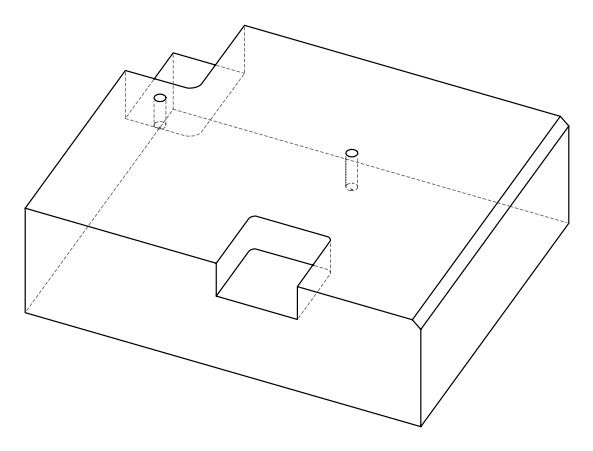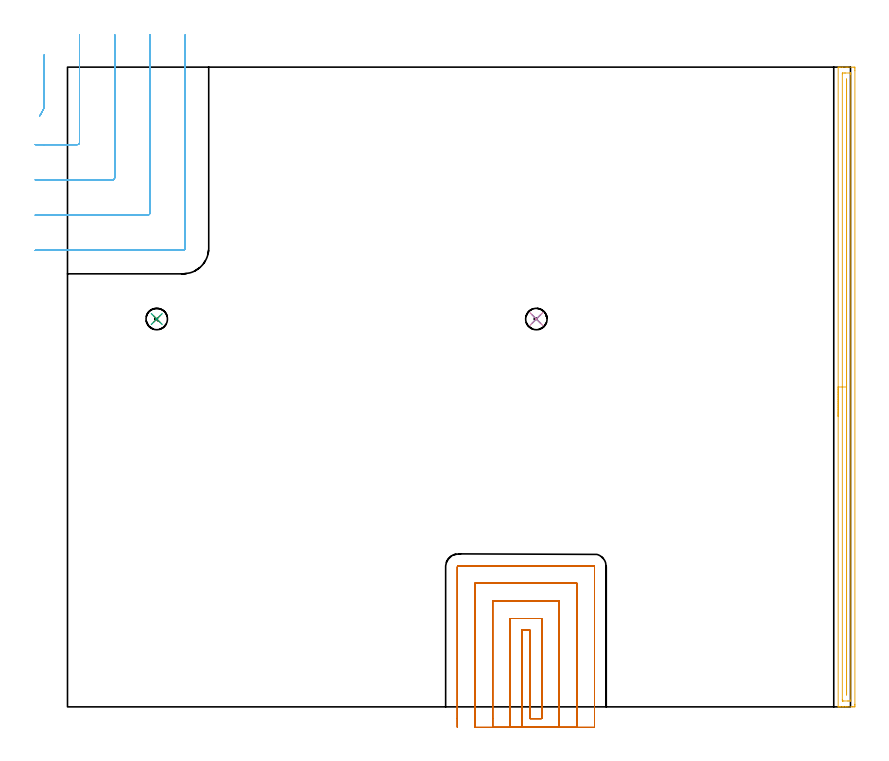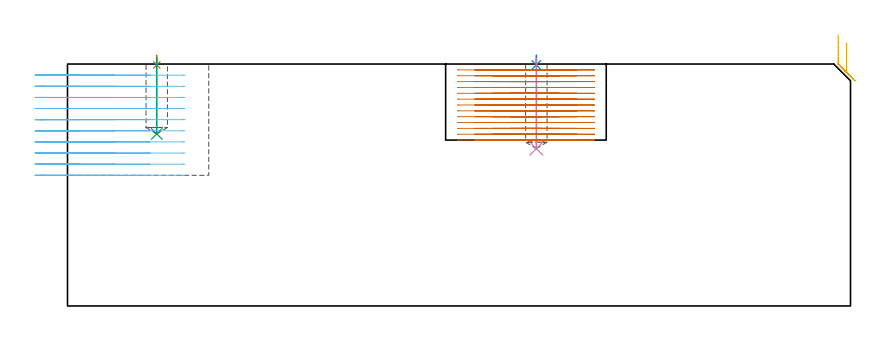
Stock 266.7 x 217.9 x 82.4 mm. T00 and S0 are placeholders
(PLAN: 7 operations, 4 tool changes, 33.8 min)
(1 SPOT_DRILL | STEP1POCKET | NXT0321_9005460120000 | 0.03 min | 0 mm3)
(2 SPOT_DRILL_1 | STEP1POCKET_1 | NXT0321_9005460120000 | 0.03 min | 0 mm3)
(3 DRILL_BLIND_HOLE_INTO_CENTER | STEP1POCKET | UGT0301_193 | 0.1 min | 931 mm3)
(4 DRILL_BLIND_HOLE_INTO_CENTER_1 | STEP1POCKET_1 | UGT0301_193 | 0.12 min | 1139 mm3)
(5 AREA_MILL | FG_CHAMFER_SURFACE | UGT0205_001 | 5.37 min | 3545 mm3)
(6 MILL_CORNER_NOTCH_RECTANGULAR | CORNER_NOTCH_RECTANGULAR | NXT0201_012 | Follow Part, ap 4, ae 75% | 8.67 min | 127719 mm3)
(7 MILL_SLOT | SLOT_PARTIAL_RECTANGULAR | NXT0201_009 | Follow Part, ap 2, ae 75% | 19.44 min | 73611 mm3)
(TOOL NXT0321_9005460120000 | NC Spot Drill, 142deg, 12mm, Carbide, Uncoated | D12 PA142 FL30 Z2)
(TOOL UGT0301_193 | Twist Drill 7.3 mm | D7.3 PA118 FL66 Z2)
(TOOL UGT0205_001 | Chamfer Mill 20 x 3 x 45 deg. | D20 FL50 Z2)
(TOOL NXT0201_012 | ENDMILL 16mm [2P460-1600-NA 1630] | D16 FL38 Z6)
(TOOL NXT0201_009 | ENDMILL 8mm [2P460-0800-NA 1630] | D8 FL26 Z6)
(OP 1 SPOT_DRILL)
G17 G21 G94 G90
T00 M6
G54
G17 G0 G90 X30.4 Y132.1 S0 M3
G43 Z92.4 H0
G94 G81 G98 Z82.086 F250. R85.4
G80
M5
M2
(OP 2 SPOT_DRILL_1)
G17 G21 G94 G90
T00 M6
G54
G17 G0 G90 X159.7 Y132.1 S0 M3
G43 Z92.4 H0
G94 G81 G98 Z82.086 F250. R85.4
G80
M5
M2
(OP 3 DRILL_BLIND_HOLE_INTO_CENTER)
G17 G21 G94 G90
T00 M6
G54
G17 G0 G90 X30.4 Y132.1 S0 M3
G43 Z92.4 H0
G94 G81 G98 Z58.6 F250. R84.4
G80
M5
M2
(OP 4 DRILL_BLIND_HOLE_INTO_CENTER_1)
G17 G21 G94 G90
T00 M6
G54
G17 G0 G90 X159.7 Y132.1 S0 M3
G43 Z92.4 H0
G94 G81 G98 Z53.6 F250. R84.4
G80
M5
M2
(OP 5 AREA_MILL)
G17 G21 G94 G90
T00 M6
G54
G17 G0 G90 X262.5 Y98.95 S1061 M3
G43 Z92.4 H0
G94 G1 Y98.988 Z91.528 F250.
Y99.102 Z90.663
Y99.291 Z89.812
Y99.553 Z88.98
Y99.887 Z88.174
Y100.29 Z87.4
Y100.758 Z86.664
Y101.29 Z85.972
Y101.879 Z85.329
Y102.522 Z84.739
Y103.214 Z84.208
Y103.95 Z83.74
Y104.724 Z83.337
Y105.53 Z83.003
Y106.362 Z82.741
Y107.213 Z82.552
Y108.078 Z82.438
Y108.95 Z82.4
Y217.75
X262.503 Y217.89 Z82.388
X262.555 Y217.893 Z82.337
X262.916 Y217.9 Z81.983
X263.407 Z81.492
X264.01 Z80.885
X265.205 Z79.692
X265.797 Z79.097
X267.583 Y217.899 Z77.312
X268.177 Y217.897 Z76.719
X268.191 Y217.893 Z76.705
X268.197 Y217.304 Z76.703
X268.2 Y216.688 Z76.7
Y0.872
X268.198 Y0.596 Z76.702
X268.191 Y0.007 Z76.705
X268.177 Y0.003 Z76.719
X267.583 Y0. Z77.312
X267.287 Z77.608
X265.797 Z79.097
X265.205 Z79.692
X264.903 Z79.993
X264.311 Z80.585
X264.01 Z80.885
X263.407 Z81.492
X263.117 Z81.782
X262.916 Z81.983
X262.557 Z82.334
X262.514 Z82.376
X262.502 Y0.008 Z82.388
X262.5 Y0.15 Z82.4
Y108.95
X263.914 Z80.986
X263.915 Y215.615 Z80.985
X263.916 Y215.711 Z80.984
X263.922 Y215.89 Z80.978
X264.01 Y215.893 Z80.89
X264.523 Y215.899 Z80.377
X264.903 Y215.9 Z79.997
X266.309 Z78.591
X266.69 Y215.898 Z78.21
X266.744 Y215.895 Z78.156
X266.771 Y215.891 Z78.129
X266.779 Y215.806 Z78.121
X266.784 Y215.616 Z78.116
X266.786 Y215.52 Z78.114
Y215.424
X266.785 Y2.285 Z78.115
X266.784 Y2.189 Z78.116
X266.778 Y2.01 Z78.122
X266.69 Y2.007 Z78.21
X266.177 Y2. Z78.723
X265.797 Z79.103
X264.391 Z80.509
X264.01 Y2.002 Z80.89
X263.956 Y2.005 Z80.944
X263.929 Y2.009 Z80.971
X263.921 Y2.094 Z80.979
X263.916 Y2.284 Z80.984
X263.914 Y2.38 Z80.986
Y2.476
Y108.95
X265.328 Z79.572
Y212.888
X265.33 Y213.311 Z79.57
X265.334 Y213.736 Z79.566
X265.335 Y213.778 Z79.565
X265.349 Y213.854 Z79.551
X265.364 Y213.736 Z79.536
X265.371 Y213.312 Z79.529
Y213.269
Y4.588
X265.366 Y4.163 Z79.534
X265.365 Y4.122 Z79.535
X265.351 Y4.046 Z79.549
X265.335 Y4.163 Z79.565
X265.333 Y4.207 Z79.567
X265.329 Y4.63 Z79.571
X265.328 Y108.95 Z79.572
Y109.822 Z79.61
Y110.686 Z79.723
Y111.538 Z79.912
Y112.37 Z80.175
Y113.176 Z80.508
Y113.95 Z80.911
Y114.686 Z81.38
Y115.378 Z81.911
Y116.021 Z82.5
Y116.61 Z83.144
Y117.141 Z83.836
Y117.61 Z84.572
Y118.013 Z85.345
Y118.347 Z86.151
Y118.609 Z86.983
Y118.798 Z87.835
Y118.912 Z88.7
Y118.95 Z89.572
G0 Z92.4
M5
M2
(OP 6 MILL_CORNER_NOTCH_RECTANGULAR)
G17 G21 G94 G90
T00 M6
G54
G17 G0 G90 X-9.452 Y201.283 S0 M3
G43 Z92.4 H1
Z78.61
G94 G1 X-8. Y203.908 F250.
G3 X-7.9 Y204.291 R0.8 F500.
G1 Y219.161
Y222.161 F250.
G0 Z92.4
X-11. Y191.5
Z78.61
G1 X-8.
X3.304 F500.
G3 X4.1 Y192.296 R0.8
G1 Y225.9
Y228.9 F250.
G0 Z92.4
X-11. Y179.5
Z78.61
G1 X-8.
X15.304 F500.
G3 X16.1 Y180.296 R0.8
G1 Y225.9
Y228.9 F250.
G0 Z92.4
X-11. Y167.5
Z78.61
G1 X-8.
X27.304 F500.
G3 X28.1 Y168.296 R0.8
G1 Y225.9
Y228.9 F250.
G0 Z92.4
X-11. Y155.5
Z78.61
G1 X-8.
X39.303 F500.
G3 X40.1 Y156.297 R0.8
G1 Y225.9
Y228.9 F250.
G0 Z92.4
X-9.452 Y201.283
Z74.82
G1 X-8. Y203.908
G3 X-7.9 Y204.291 R0.8 F500.
G1 Y219.161
Y222.161 F250.
G0 Z92.4
X-11. Y191.5
Z74.82
G1 X-8.
X3.304 F500.
G3 X4.1 Y192.296 R0.8
G1 Y225.9
Y228.9 F250.
G0 Z92.4
X-11. Y179.5
Z74.82
G1 X-8.
X15.304 F500.
G3 X16.1 Y180.296 R0.8
G1 Y225.9
Y228.9 F250.
G0 Z92.4
X-11. Y167.5
Z74.82
G1 X-8.
X27.304 F500.
G3 X28.1 Y168.296 R0.8
G1 Y225.9
Y228.9 F250.
G0 Z92.4
X-11. Y155.5
Z74.82
G1 X-8.
X39.303 F500.
G3 X40.1 Y156.297 R0.8
G1 Y225.9
Y228.9 F250.
G0 Z92.4
X-9.452 Y201.283
Z71.03
G1 X-8. Y203.908
G3 X-7.9 Y204.291 R0.8 F500.
G1 Y219.161
Y222.161 F250.
G0 Z92.4
X-11. Y191.5
Z71.03
G1 X-8.
X3.304 F500.
G3 X4.1 Y192.296 R0.8
G1 Y225.9
Y228.9 F250.
G0 Z92.4
X-11. Y179.5
Z71.03
G1 X-8.
X15.304 F500.
G3 X16.1 Y180.296 R0.8
G1 Y225.9
Y228.9 F250.
G0 Z92.4
X-11. Y167.5
Z71.03
G1 X-8.
X27.304 F500.
G3 X28.1 Y168.296 R0.8
G1 Y225.9
Y228.9 F250.
G0 Z92.4
X-11. Y155.5
Z71.03
G1 X-8.
X39.303 F500.
G3 X40.1 Y156.297 R0.8
G1 Y225.9
Y228.9 F250.
G0 Z92.4
X-9.452 Y201.283
Z67.24
G1 X-8. Y203.908
G3 X-7.9 Y204.291 R0.8 F500.
G1 Y219.161
Y222.161 F250.
G0 Z92.4
X-11. Y191.5
Z67.24
G1 X-8.
X3.304 F500.
G3 X4.1 Y192.296 R0.8
G1 Y225.9
Y228.9 F250.
G0 Z92.4
X-11. Y179.5
Z67.24
G1 X-8.
X15.304 F500.
G3 X16.1 Y180.296 R0.8
G1 Y225.9
Y228.9 F250.
G0 Z92.4
X-11. Y167.5
Z67.24
G1 X-8.
X27.304 F500.
G3 X28.1 Y168.296 R0.8
G1 Y225.9
Y228.9 F250.
G0 Z92.4
X-11. Y155.5
Z67.24
G1 X-8.
X39.303 F500.
G3 X40.1 Y156.297 R0.8
G1 Y225.9
Y228.9 F250.
G0 Z92.4
X-9.452 Y201.283
Z63.45
G1 X-8. Y203.908
G3 X-7.9 Y204.291 R0.8 F500.
G1 Y219.161
Y222.161 F250.
G0 Z92.4
X-11. Y191.5
Z63.45
G1 X-8.
X3.304 F500.
G3 X4.1 Y192.296 R0.8
G1 Y225.9
Y228.9 F250.
G0 Z92.4
X-11. Y179.5
Z63.45
G1 X-8.
X15.304 F500.
G3 X16.1 Y180.296 R0.8
G1 Y225.9
Y228.9 F250.
G0 Z92.4
X-11. Y167.5
Z63.45
G1 X-8.
X27.304 F500.
G3 X28.1 Y168.296 R0.8
G1 Y225.9
Y228.9 F250.
G0 Z92.4
X-11. Y155.5
Z63.45
G1 X-8.
X39.303 F500.
G3 X40.1 Y156.297 R0.8
G1 Y225.9
Y228.9 F250.
G0 Z92.4
X-9.452 Y201.283
Z59.66
G1 X-8. Y203.908
G3 X-7.9 Y204.291 R0.8 F500.
G1 Y219.161
Y222.161 F250.
G0 Z92.4
X-11. Y191.5
Z59.66
G1 X-8.
X3.304 F500.
G3 X4.1 Y192.296 R0.8
G1 Y225.9
Y228.9 F250.
G0 Z92.4
X-11. Y179.5
Z59.66
G1 X-8.
X15.304 F500.
G3 X16.1 Y180.296 R0.8
G1 Y225.9
Y228.9 F250.
G0 Z92.4
X-11. Y167.5
Z59.66
G1 X-8.
X27.304 F500.
G3 X28.1 Y168.296 R0.8
G1 Y225.9
Y228.9 F250.
G0 Z92.4
X-11. Y155.5
Z59.66
G1 X-8.
X39.303 F500.
G3 X40.1 Y156.297 R0.8
G1 Y225.9
Y228.9 F250.
G0 Z92.4
X-9.452 Y201.283
Z55.87
G1 X-8. Y203.908
G3 X-7.9 Y204.291 R0.8 F500.
G1 Y219.161
Y222.161 F250.
G0 Z92.4
X-11. Y191.5
Z55.87
G1 X-8.
X3.304 F500.
G3 X4.1 Y192.296 R0.8
G1 Y225.9
Y228.9 F250.
G0 Z92.4
X-11. Y179.5
Z55.87
G1 X-8.
X15.304 F500.
G3 X16.1 Y180.296 R0.8
G1 Y225.9
Y228.9 F250.
G0 Z92.4
X-11. Y167.5
Z55.87
G1 X-8.
X27.304 F500.
G3 X28.1 Y168.296 R0.8
G1 Y225.9
Y228.9 F250.
G0 Z92.4
X-11. Y155.5
Z55.87
G1 X-8.
X39.303 F500.
G3 X40.1 Y156.297 R0.8
G1 Y225.9
Y228.9 F250.
G0 Z92.4
X-9.452 Y201.283
Z52.08
G1 X-8. Y203.908
G3 X-7.9 Y204.291 R0.8 F500.
G1 Y219.161
Y222.161 F250.
G0 Z92.4
X-11. Y191.5
Z52.08
G1 X-8.
X3.304 F500.
G3 X4.1 Y192.296 R0.8
G1 Y225.9
Y228.9 F250.
G0 Z92.4
X-11. Y179.5
Z52.08
G1 X-8.
X15.304 F500.
G3 X16.1 Y180.296 R0.8
G1 Y225.9
Y228.9 F250.
G0 Z92.4
X-11. Y167.5
Z52.08
G1 X-8.
X27.304 F500.
G3 X28.1 Y168.296 R0.8
G1 Y225.9
Y228.9 F250.
G0 Z92.4
X-11. Y155.5
Z52.08
G1 X-8.
X39.303 F500.
G3 X40.1 Y156.297 R0.8
G1 Y225.9
Y228.9 F250.
G0 Z92.4
X-9.452 Y201.283
Z48.29
G1 X-8. Y203.908
G3 X-7.9 Y204.291 R0.8 F500.
G1 Y219.161
Y222.161 F250.
G0 Z92.4
X-11. Y191.5
Z48.29
G1 X-8.
X3.304 F500.
G3 X4.1 Y192.296 R0.8
G1 Y225.9
Y228.9 F250.
G0 Z92.4
X-11. Y179.5
Z48.29
G1 X-8.
X15.304 F500.
G3 X16.1 Y180.296 R0.8
G1 Y225.9
Y228.9 F250.
G0 Z92.4
X-11. Y167.5
Z48.29
G1 X-8.
X27.304 F500.
G3 X28.1 Y168.296 R0.8
G1 Y225.9
Y228.9 F250.
G0 Z92.4
X-11. Y155.5
Z48.29
G1 X-8.
X39.303 F500.
G3 X40.1 Y156.297 R0.8
G1 Y225.9
Y228.9 F250.
G0 Z92.4
X-9.452 Y201.283
Z44.5
G1 X-8. Y203.908
G3 X-7.9 Y204.291 R0.8 F500.
G1 Y219.161
Y222.161 F250.
G0 Z92.4
X-11. Y191.5
Z44.5
G1 X-8.
X3.304 F500.
G3 X4.1 Y192.296 R0.8
G1 Y225.9
Y228.9 F250.
G0 Z92.4
X-11. Y179.5
Z44.5
G1 X-8.
X15.304 F500.
G3 X16.1 Y180.296 R0.8
G1 Y225.9
Y228.9 F250.
G0 Z92.4
X-11. Y167.5
Z44.5
G1 X-8.
X27.304 F500.
G3 X28.1 Y168.296 R0.8
G1 Y225.9
Y228.9 F250.
G0 Z92.4
X-11. Y155.5
Z44.5
G1 X-8.
X39.303 F500.
G3 X40.1 Y156.297 R0.8
G1 Y225.9
Y228.9 F250.
G0 Z92.4
M5
M2
(OP 7 MILL_SLOT)
G17 G21 G94 G90
T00 M6
G54
G17 G0 G90 X154.8 Y-7. S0 M3
G43 Z92.4 H1
Z80.408
G94 G1 Y-4. F250.
Y26.1 F500.
X157.5
Y-4.
X161.5
Y30.1
X150.8
Y-4.
Y-7. F250.
X167.5
Y-4.
Y36.1 F500.
X144.8
Y-4.
Y-7. F250.
X173.5
Y-4.
Y42.1 F500.
X138.8
Y-4.
Y-7. F250.
X179.5
Y-4.
Y47.7 F500.
G3 X179.1 Y48.1 R0.4
G1 X133.2
G3 X132.8 Y47.7 R0.4
G1 Y-4.
Y-7. F250.
G0 X154.8 Z78.415
G1 Y-4.
Y26.1 F500.
X157.5
Y-4.
X161.5
Y30.1
X150.8
Y-4.
Y-7. F250.
X167.5
Y-4.
Y36.1 F500.
X144.8
Y-4.
Y-7. F250.
X173.5
Y-4.
Y42.1 F500.
X138.8
Y-4.
Y-7. F250.
X179.5
Y-4.
Y47.7 F500.
G3 X179.1 Y48.1 R0.4
G1 X133.2
G3 X132.8 Y47.7 R0.4
G1 Y-4.
Y-7. F250.
G0 X154.8 Z76.423
G1 Y-4.
Y26.1 F500.
X157.5
Y-4.
X161.5
Y30.1
X150.8
Y-4.
Y-7. F250.
X167.5
Y-4.
Y36.1 F500.
X144.8
Y-4.
Y-7. F250.
X173.5
Y-4.
Y42.1 F500.
X138.8
Y-4.
Y-7. F250.
X179.5
Y-4.
Y47.7 F500.
G3 X179.1 Y48.1 R0.4
G1 X133.2
G3 X132.8 Y47.7 R0.4
G1 Y-4.
Y-7. F250.
G0 X154.8 Z74.431
G1 Y-4.
Y26.1 F500.
X157.5
Y-4.
X161.5
Y30.1
X150.8
Y-4.
Y-7. F250.
X167.5
Y-4.
Y36.1 F500.
X144.8
Y-4.
Y-7. F250.
X173.5
Y-4.
Y42.1 F500.
X138.8
Y-4.
Y-7. F250.
X179.5
Y-4.
Y47.7 F500.
G3 X179.1 Y48.1 R0.4
G1 X133.2
G3 X132.8 Y47.7 R0.4
G1 Y-4.
Y-7. F250.
G0 X154.8 Z72.438
G1 Y-4.
Y26.1 F500.
X157.5
Y-4.
X161.5
Y30.1
X150.8
Y-4.
Y-7. F250.
X167.5
Y-4.
Y36.1 F500.
X144.8
Y-4.
Y-7. F250.
X173.5
Y-4.
Y42.1 F500.
X138.8
Y-4.
Y-7. F250.
X179.5
Y-4.
Y47.7 F500.
G3 X179.1 Y48.1 R0.4
G1 X133.2
G3 X132.8 Y47.7 R0.4
G1 Y-4.
Y-7. F250.
G0 X154.8 Z70.446
G1 Y-4.
Y26.1 F500.
X157.5
Y-4.
X161.5
Y30.1
X150.8
Y-4.
Y-7. F250.
X167.5
Y-4.
Y36.1 F500.
X144.8
Y-4.
Y-7. F250.
X173.5
Y-4.
Y42.1 F500.
X138.8
Y-4.
Y-7. F250.
X179.5
Y-4.
Y47.7 F500.
G3 X179.1 Y48.1 R0.4
G1 X133.2
G3 X132.8 Y47.7 R0.4
G1 Y-4.
Y-7. F250.
G0 X154.8 Z68.454
G1 Y-4.
Y26.1 F500.
X157.5
Y-4.
X161.5
Y30.1
X150.8
Y-4.
Y-7. F250.
X167.5
Y-4.
Y36.1 F500.
X144.8
Y-4.
Y-7. F250.
X173.5
Y-4.
Y42.1 F500.
X138.8
Y-4.
Y-7. F250.
X179.5
Y-4.
Y47.7 F500.
G3 X179.1 Y48.1 R0.4
G1 X133.2
G3 X132.8 Y47.7 R0.4
G1 Y-4.
Y-7. F250.
G0 X154.8 Z66.462
G1 Y-4.
Y26.1 F500.
X157.5
Y-4.
X161.5
Y30.1
X150.8
Y-4.
Y-7. F250.
X167.5
Y-4.
Y36.1 F500.
X144.8
Y-4.
Y-7. F250.
X173.5
Y-4.
Y42.1 F500.
X138.8
Y-4.
Y-7. F250.
X179.5
Y-4.
Y47.7 F500.
G3 X179.1 Y48.1 R0.4
G1 X133.2
G3 X132.8 Y47.7 R0.4
G1 Y-4.
Y-7. F250.
G0 X154.8 Z64.469
G1 Y-4.
Y26.1 F500.
X157.5
Y-4.
X161.5
Y30.1
X150.8
Y-4.
Y-7. F250.
X167.5
Y-4.
Y36.1 F500.
X144.8
Y-4.
Y-7. F250.
X173.5
Y-4.
Y42.1 F500.
X138.8
Y-4.
Y-7. F250.
X179.5
Y-4.
Y47.7 F500.
G3 X179.1 Y48.1 R0.4
G1 X133.2
G3 X132.8 Y47.7 R0.4
G1 Y-4.
Y-7. F250.
G0 X154.8 Z62.477
G1 Y-4.
Y26.1 F500.
X157.5
Y-4.
X161.5
Y30.1
X150.8
Y-4.
Y-7. F250.
X167.5
Y-4.
Y36.1 F500.
X144.8
Y-4.
Y-7. F250.
X173.5
Y-4.
Y42.1 F500.
X138.8
Y-4.
Y-7. F250.
X179.5
Y-4.
Y47.7 F500.
G3 X179.1 Y48.1 R0.4
G1 X133.2
G3 X132.8 Y47.7 R0.4
G1 Y-4.
Y-7. F250.
G0 X154.8 Z60.485
G1 Y-4.
Y26.1 F500.
X157.5
Y-4.
X161.5
Y30.1
X150.8
Y-4.
Y-7. F250.
X167.5
Y-4.
Y36.1 F500.
X144.8
Y-4.
Y-7. F250.
X173.5
Y-4.
Y42.1 F500.
X138.8
Y-4.
Y-7. F250.
X179.5
Y-4.
Y47.7 F500.
G3 X179.1 Y48.1 R0.4
G1 X133.2
G3 X132.8 Y47.7 R0.4
G1 Y-4.
Y-7. F250.
G0 X154.8 Z58.492
G1 Y-4.
Y26.1 F500.
X157.5
Y-4.
X161.5
Y30.1
X150.8
Y-4.
Y-7. F250.
X167.5
Y-4.
Y36.1 F500.
X144.8
Y-4.
Y-7. F250.
X173.5
Y-4.
Y42.1 F500.
X138.8
Y-4.
Y-7. F250.
X179.5
Y-4.
Y47.7 F500.
G3 X179.1 Y48.1 R0.4
G1 X133.2
G3 X132.8 Y47.7 R0.4
G1 Y-4.
Y-7. F250.
G0 X154.8 Z56.5
G1 Y-4.
Y26.1 F500.
X157.5
Y-4.
X161.5
Y30.1
X150.8
Y-4.
Y-7. F250.
X167.5
Y-4.
Y36.1 F500.
X144.8
Y-4.
Y-7. F250.
X173.5
Y-4.
Y42.1 F500.
X138.8
Y-4.
Y-7. F250.
X179.5
Y-4.
Y47.7 F500.
G3 X179.1 Y48.1 R0.4
G1 X133.2
G3 X132.8 Y47.7 R0.4
G1 Y-4.
Y-7. F250.
G0 Z92.4
M5
M2
